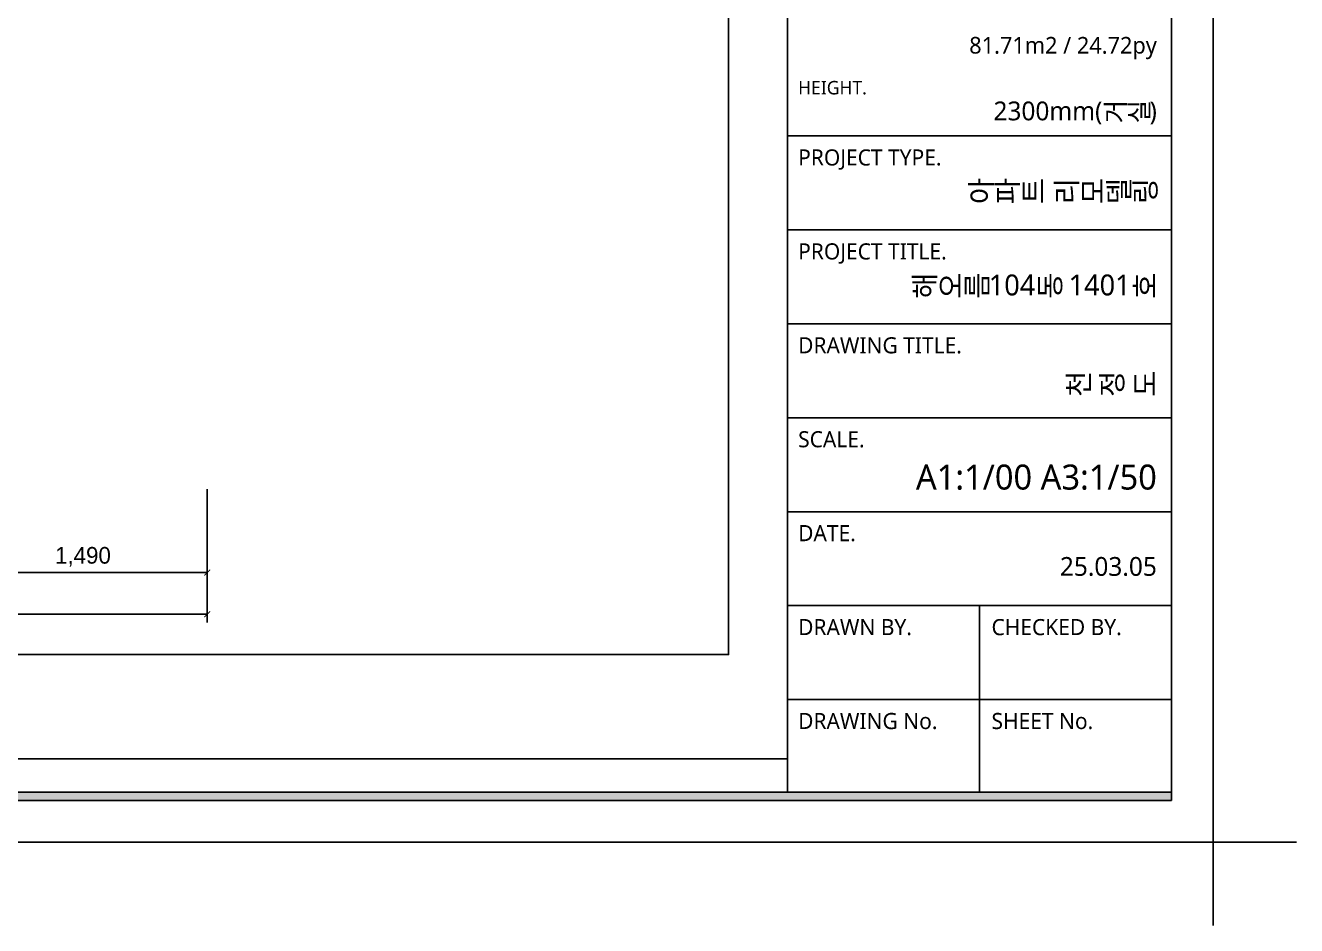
# Model space of a CAD drawing. Header units: inches. Extents: x 47110 to 276445, y 19043 to 183074.
# Drawn here: x 82989 to 90610, y 19043 to 24439 of the extents above; entities that cross this region are included whole.
import ezdxf
from ezdxf.enums import TextEntityAlignment as Align

# ---------------------------------------------------------------- set-up
doc = ezdxf.new("R2010")
doc.units = ezdxf.units.IN
doc.header["$LTSCALE"] = 50
doc.header["$MEASUREMENT"] = 0
doc.header["$PDSIZE"] = 700.071425
for name, color, linetype in [('07-DIM', 1, 'Continuous'), ('F-SYM', 7, 'Continuous'), ('FORM(YOURNAME)-11', 1, 'Continuous')]:
    doc.layers.add(name, color=color, linetype=linetype)
doc.styles.add('YOURNAME', font='@Microsoft JhengHei Light.ttf')
doc.styles.add('마감재', font='stylu.ttf')
doc.dimstyles.new('벽치수 Copy of DIM-50', dxfattribs={"dimscale": 50, "dimtxt": 2, "dimasz": 0.7, "dimexe": 1, "dimexo": 1, "dimgap": 0.7, "dimtad": 1, "dimdec": 0, "dimzin": 1, "dimdsep": 46, "dimlunit": 6, "dimtxsty": '마감재', "dimblk": 'ARCHTICK', "dimcen": -0.09, "dimclrd": 256, "dimclre": 256, "dimclrt": 3, "dimadec": 0, "dimazin": 0, "dimtfac": 1, "dimtdec": 0, "dimtix": 1, "dimtmove": 2, "dimatfit": 0, "dimldrblk": 'ARCHTICK', "dimfxl": 1, "dimtolj": 1, "dimtzin": 0, "dimarcsym": 0})

# ---------------------------------------------------------------- blocks, each defined once
blk = doc.blocks.new('FORM-PLAN')
at = {"layer": 'FORM(YOURNAME)-11'}
h = blk.add_hatch(color=256, dxfattribs=at)
h.dxf.hatch_style = 1
h.paths.add_polyline_path([(-71444, 55115), (10556, 55115), (10556, 54915), (-71444, 54915)])
h.paths.add_polyline_path([(-71444, -2085), (10556, -2085), (10556, -2285), (-71444, -2285)])
at = {"layer": 'Defpoints', "color": 158}
for p, q in [((1346, 54915), (1346, -2085)), ((1346, -1285), (-71444, -1285))]:
    blk.add_line(p, q, dxfattribs=at)
for points in [[(-71444, -2285), (10556, -2285), (10556, 55115), (-71444, 55115)], [(-69444, 53115), (-64, 53115), (-64, 1215), (-69444, 1215)]]:
    blk.add_lwpolyline(points, close=True, dxfattribs=at)
at = {"layer": 'Defpoints', "color": 1}
blk.add_lwpolyline([(11556, -5285), (11556, -3285), (13556, -3285)], dxfattribs=at)
at = {"layer": 'FORM(YOURNAME)-11', "color": 14}
for p, q in [((1346, 13651), (10556, 13651)), ((1346, 11398), (10556, 11398)), ((1346, 9146), (10556, 9146)), ((1346, 6893), (10556, 6893)), ((1346, 4641), (10556, 4641)), ((1346, 2388), (10556, 2388)), ((5951, 2388), (5951, -2085)), ((1346, 136), (10556, 136))]:
    blk.add_line(p, q, dxfattribs=at)
at = {"layer": 'FORM(YOURNAME)-11', "color": 250}
blk.add_lwpolyline([(-72444, -3285), (11556, -3285), (11556, 56115), (-72444, 56115)], close=True, dxfattribs=at)
at = {"layer": 'FORM(YOURNAME)-11'}
blk.add_lwpolyline([(-71444, -2085), (10556, -2085), (10556, -2285), (-71444, -2285)], close=True, dxfattribs=at)
at = {"layer": 'FORM(YOURNAME)-11', "color": 251, "style": 'YOURNAME'}
blk.add_text('HEIGHT.', height=321.8, dxfattribs=at).set_placement((1603, 14809), align=Align.MIDDLE_LEFT)
at = {"layer": 'FORM(YOURNAME)-11', "color": 14, "style": 'YOURNAME'}
for s, height, p in [('PROJECT TYPE.', 386.14, (1603, 13136)), ('PROJECT TITLE.', 386.14, (1603, 10883)), ('DRAWING TITLE.', 386.14, (1603, 8631)), ('SCALE.', 386.1, (1603, 6378)), ('DATE.', 386.1, (1603, 4126)), ('DRAWN BY.', 386.1, (1603, 1873)), ('CHECKED BY.', 386.14, (6240, 1873)), ('DRAWING No.', 386.14, (1603, -379)), ('SHEET No.', 386.1, (6240, -379))]:
    blk.add_text(s, height=height, dxfattribs=at).set_placement(p, align=Align.MIDDLE_LEFT)
at = {"layer": 'FORM(YOURNAME)-11', "color": 3, "style": 'YOURNAME'}
for tag, height, p in [('1', 450, (9905, 18188)), ('2', 450, (9905, 17544)), ('3', 450, (9905, 16257)), ('4', 450, (9905, 14326)), ('5', 515, (9905, 12009)), ('6', 515, (9905, 9757)), ('7', 515, (9905, 7504)), ('8', 515, (9905, 5252)), ('9', 515, (9905, 2999)), ('10', 515, (5655, 811)), ('11', 515, (9905, 747)), ('12', 515, (5655, -1441)), ('13', 515, (9905, -1441))]:
    blk.add_attdef(tag, text='', height=height, dxfattribs=at).set_placement(p, align=Align.MIDDLE_RIGHT)
blk = doc.blocks.new('_ArchTick')
at = {"color": 0, "linetype": 'ByBlock', "const_width": 0.15}
blk.add_lwpolyline([(-0.5, -0.5), (0.5, 0.5)], dxfattribs=at)
blk = doc.blocks.new('*D185')
at = {"layer": '07-DIM', "lineweight": -2, "transparency": 16777216}
for p, q in [((73768.8, 21658.7), (73768.8, 20858.7)), ((84078.8, 21658.7), (84078.8, 20858.7)), ((73768.8, 20908.7), (84078.8, 20908.7))]:
    blk.add_line(p, q, dxfattribs=at)
at = {"layer": 'Defpoints', "color": 0, "transparency": 16777216}
for p in [(73768.8, 21708.7), (84078.8, 21708.7), (84078.8, 20908.7)]:
    blk.add_point(p, dxfattribs=at)
at = {"layer": '07-DIM', "lineweight": -2, "transparency": 16777216, "xscale": 35, "yscale": 35, "zscale": 35, "rotation": 180}
blk.add_blockref('_ArchTick', (73768.8, 20908.7), dxfattribs=at)
at = {"layer": '07-DIM', "lineweight": -2, "transparency": 16777216, "xscale": 35, "yscale": 35, "zscale": 35}
blk.add_blockref('_ArchTick', (84078.8, 20908.7), dxfattribs=at)
at = {"layer": '07-DIM', "color": 3, "transparency": 16777216, "insert": (78923.8, 21003), "char_height": 100, "attachment_point": 5, "style": '마감재'}
blk.add_mtext('\\A1;10,310', dxfattribs=at)
blk = doc.blocks.new('*D187')
at = {"layer": '07-DIM', "lineweight": -2, "transparency": 16777216}
for p, q in [((82588.8, 21658.7), (82588.8, 21108.7)), ((84078.8, 21658.7), (84078.8, 21108.7)), ((82588.8, 21158.7), (84078.8, 21158.7))]:
    blk.add_line(p, q, dxfattribs=at)
at = {"layer": 'Defpoints', "color": 0, "transparency": 16777216}
for p in [(82588.8, 21708.7), (84078.8, 21708.7), (84078.8, 21158.7)]:
    blk.add_point(p, dxfattribs=at)
at = {"layer": '07-DIM', "lineweight": -2, "transparency": 16777216, "xscale": 35, "yscale": 35, "zscale": 35, "rotation": 180}
blk.add_blockref('_ArchTick', (82588.8, 21158.7), dxfattribs=at)
at = {"layer": '07-DIM', "lineweight": -2, "transparency": 16777216, "xscale": 35, "yscale": 35, "zscale": 35}
blk.add_blockref('_ArchTick', (84078.8, 21158.7), dxfattribs=at)
at = {"layer": '07-DIM', "color": 3, "transparency": 16777216, "insert": (83333.8, 21253), "char_height": 100, "attachment_point": 5, "style": '마감재'}
blk.add_mtext('\\A1;1,490', dxfattribs=at)

msp = doc.modelspace()

# ---------------------------------------------------------------- block references
at = {"layer": 'F-SYM'}
ref = msp.add_blockref('FORM-PLAN', (87220.9985804, 20363.7620237), dxfattribs=dict(at, xscale=0.2500000000000001, yscale=0.2500000000000001, zscale=0.2500000000000001))
ref.add_attrib('4', '2300mm(거실)', dxfattribs={"layer": 'FORM(YOURNAME)-11', "color": 3, "height": 112.5, "style": 'YOURNAME'}).set_placement((89772.2639503, 23926.5853317), align=Align.MIDDLE_RIGHT)
ref.add_attrib('3', '81.71m2 / 24.72py', dxfattribs={"layer": 'FORM(YOURNAME)-11', "color": 3, "height": 100, "style": 'YOURNAME'}).set_placement((89772.2639503, 24320.2513099), align=Align.MIDDLE_RIGHT)
ref.add_attrib('5', '아파트 리모델링', dxfattribs={"layer": 'FORM(YOURNAME)-11', "color": 3, "height": 125, "style": 'YOURNAME'}).set_placement((89772.2639503, 23450.4931627), align=Align.MIDDLE_RIGHT)
ref.add_attrib('6', '해오름104동 1401호', dxfattribs={"layer": 'FORM(YOURNAME)-11', "color": 3, "height": 125, "style": 'YOURNAME'}).set_placement((89772.2639503, 22883.1989816), align=Align.MIDDLE_RIGHT)
ref.add_attrib('7', '천 정 도', dxfattribs={"layer": 'FORM(YOURNAME)-11', "color": 3, "height": 125, "style": 'YOURNAME'}).set_placement((89772.2639503, 22295.3404021), align=Align.MIDDLE_RIGHT)
ref.add_attrib('8', 'A1:1/00 A3:1/50', dxfattribs={"layer": 'FORM(YOURNAME)-11', "color": 3, "height": 150, "style": 'YOURNAME'}).set_placement((89772.2639503, 21731.5232244), align=Align.MIDDLE_RIGHT)
ref.add_attrib('9', '25.03.05', dxfattribs={"layer": 'FORM(YOURNAME)-11', "color": 3, "height": 112.5, "style": 'YOURNAME'}).set_placement((89772.2639503, 21195.7743622), align=Align.MIDDLE_RIGHT)

# ---------------------------------------------------------------- dimensions: what is measured, and where the dimension line sits
at = {"layer": '07-DIM'}
for base, p1, picture, middle in [((84078.8398547, 20908.6753044), (73768.8398547, 21708.6753044), '*D185', (78923.8398547, 21003.045729)), ((84078.8398547, 21158.6753044), (82588.8398547, 21708.6753044), '*D187', (83333.8398547, 21253.045729))]:
    dim = msp.add_linear_dim(base=base, p1=p1, p2=(84078.8398547, 21708.6753044), angle=0, dimstyle='벽치수 Copy of DIM-50', dxfattribs=at)
    dim.commit()
    dim.dimension.update_dxf_attribs({"geometry": picture, "text_midpoint": middle})

doc.saveas('drawing.dxf')
